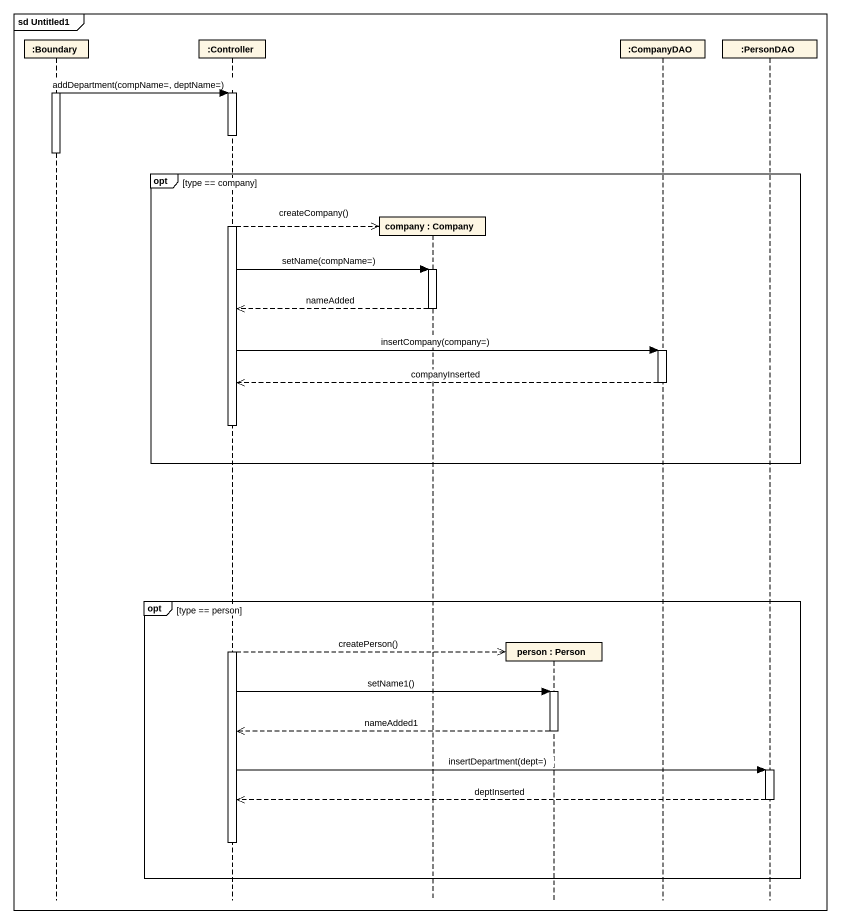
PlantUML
@startuml
mainframe sd Untitled1
hide footbox
participant ":Boundary" as Boundary_
participant ":Controller" as Controller
participant "company : Company" as company
participant "person : Person" as person_
participant ":CompanyDAO" as CompanyDAO
participant ":PersonDAO" as PersonDAO

activate Boundary_
Boundary_ -> Controller : addDepartment(compName=, deptName=)
activate Controller
deactivate Boundary_
opt type == company
  Controller -->> company ** : createCompany()
  Controller -> company : setName(compName=)
  activate company
  company -->> Controller : nameAdded
  deactivate company
  Controller -> CompanyDAO : insertCompany(company=)
  activate CompanyDAO
  CompanyDAO -->> Controller : companyInserted
  deactivate CompanyDAO
end
opt type == person
  Controller -->> person_ ** : createPerson()
  Controller -> person_ : setName1()
  activate person_
  person_ -->> Controller : nameAdded1
  deactivate person_
  Controller -> PersonDAO : insertDepartment(dept=)
  activate PersonDAO
  PersonDAO -->> Controller : deptInserted
  deactivate PersonDAO
  deactivate Controller
end
@enduml
